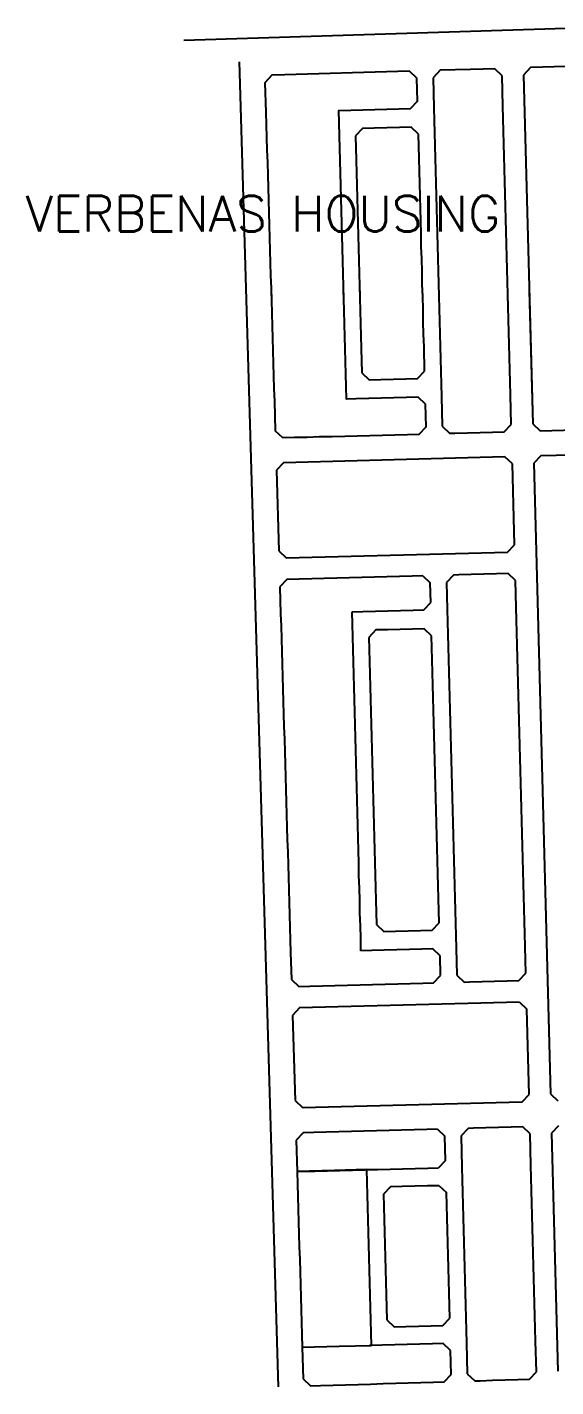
# Model space of a CAD drawing. Header units: millimetres. Extents: x 4374322 to 4409026, y 6503580 to 6534206.
# Drawn here: x 4379153 to 4379450, y 6516217 to 6516981 of the extents above; entities that cross this region are included whole.
import ezdxf

# ---------------------------------------------------------------- set-up
doc = ezdxf.new("R2010")
doc.units = ezdxf.units.MM
doc.layers.add('LINEA CALLE', color=252, linetype='Continuous')
doc.layers.add('NOMBRE BARRIO', color=8, linetype='Continuous')
doc.styles.add('ROMANS', font='romans')

msp = doc.modelspace()

# ---------------------------------------------------------------- linework, layer by layer
at = {"layer": 'LINEA CALLE', "transparency": 33554687}
for p, q in [((4379241.39, 6516973.75, -648.14), (4379471.35, 6516980.97, -648.14)), ((4379272.59, 6516961.45, -648.14), (4379294.55, 6516217.21, -648.14)), ((4379385.39, 6516956.74, -648.14), (4379381.47, 6516952.59, -648.14)), ((4379402.52, 6516957.25, -648.14), (4379385.39, 6516956.74, -648.14)), ((4379409.58, 6516957.46, -648.14), (4379402.52, 6516957.25, -648.14)), ((4379416.13, 6516957.65, -648.14), (4379409.58, 6516957.46, -648.14)), ((4379420.26, 6516953.74, -648.14), (4379416.13, 6516957.65, -648.14)), ((4379420.71, 6516936.69, -648.14), (4379420.26, 6516953.74, -648.14)), ((4379436.28, 6516958.25, -648.14), (4379432.35, 6516954.1, -648.14)), ((4379432.35, 6516954.1, -648.14), (4379437.54, 6516758.15, -648.14)), ((4379432.35, 6516954.1, -648.14), (4379437.54, 6516758.15, -648.14)), ((4379456.31, 6516958.84, -648.14), (4379436.28, 6516958.25, -648.14)), ((4379381.47, 6516952.59, -648.14), (4379381.92, 6516935.66, -648.14)), ((4379381.92, 6516935.66, -648.14), (4379382.11, 6516928.61, -648.14)), ((4379420.9, 6516929.64, -648.14), (4379420.71, 6516936.69, -648.14)), ((4379341.89, 6516924.02, -648.14), (4379337.97, 6516919.88, -648.14)), ((4379348.44, 6516924.19, -648.14), (4379341.89, 6516924.02, -648.14)), ((4379355.5, 6516924.38, -648.14), (4379348.44, 6516924.19, -648.14)), ((4379362.55, 6516924.56, -648.14), (4379355.5, 6516924.38, -648.14)), ((4379369.1, 6516924.74, -648.14), (4379362.55, 6516924.56, -648.14)), ((4379373.24, 6516920.81, -648.14), (4379369.1, 6516924.74, -648.14)), ((4379382.11, 6516928.61, -648.14), (4379382.29, 6516921.56, -648.14)), ((4379421.09, 6516922.58, -648.14), (4379420.9, 6516929.64, -648.14)), ((4379421.27, 6516915.53, -648.14), (4379421.09, 6516922.58, -648.14)), ((4379337.97, 6516919.88, -648.14), (4379338.33, 6516906.28, -648.14)), ((4379373.6, 6516907.21, -648.14), (4379373.24, 6516920.81, -648.14)), ((4379382.29, 6516921.56, -648.14), (4379382.48, 6516914.5, -648.14)), ((4379421.46, 6516908.47, -648.14), (4379421.27, 6516915.53, -648.14)), ((4379373.78, 6516900.15, -648.14), (4379373.6, 6516907.21, -648.14)), ((4379382.48, 6516914.5, -648.14), (4379382.67, 6516907.45, -648.14)), ((4379382.67, 6516907.45, -648.14), (4379382.85, 6516900.39, -648.14)), ((4379421.65, 6516901.42, -648.14), (4379421.46, 6516908.47, -648.14)), ((4379338.33, 6516906.28, -648.14), (4379338.52, 6516899.22, -648.14)), ((4379373.97, 6516893.1, -648.14), (4379373.78, 6516900.15, -648.14)), ((4379382.85, 6516900.39, -648.14), (4379383.04, 6516893.34, -648.14)), ((4379421.83, 6516894.37, -648.14), (4379421.65, 6516901.42, -648.14)), ((4379338.52, 6516899.22, -648.14), (4379338.7, 6516892.17, -648.14)), ((4379338.7, 6516892.17, -648.14), (4379338.89, 6516885.11, -648.14)), ((4379374.16, 6516886.05, -648.14), (4379373.97, 6516893.1, -648.14)), ((4379383.04, 6516893.34, -648.14), (4379383.23, 6516886.29, -648.14)), ((4379422.02, 6516887.31, -648.14), (4379421.83, 6516894.37, -648.14)), ((4379338.89, 6516885.11, -648.14), (4379339.08, 6516878.06, -648.14)), ((4379374.34, 6516878.99, -648.14), (4379374.16, 6516886.05, -648.14)), ((4379383.23, 6516886.29, -648.14), (4379383.41, 6516879.23, -648.14)), ((4379422.21, 6516880.26, -648.14), (4379422.02, 6516887.31, -648.14)), ((4379339.08, 6516878.06, -648.14), (4379339.26, 6516871.01, -648.14)), ((4379374.53, 6516871.94, -648.14), (4379374.34, 6516878.99, -648.14)), ((4379383.41, 6516879.23, -648.14), (4379383.6, 6516872.18, -648.14)), ((4379422.39, 6516873.21, -648.14), (4379422.21, 6516880.26, -648.14)), ((4379339.26, 6516871.01, -648.14), (4379339.45, 6516863.95, -648.14)), ((4379374.72, 6516864.89, -648.14), (4379374.53, 6516871.94, -648.14)), ((4379383.6, 6516872.18, -648.14), (4379383.79, 6516865.13, -648.14)), ((4379422.58, 6516866.15, -648.14), (4379422.39, 6516873.21, -648.14)), ((4379339.45, 6516863.95, -648.14), (4379339.64, 6516856.9, -648.14)), ((4379374.9, 6516857.83, -648.14), (4379374.72, 6516864.89, -648.14)), ((4379383.79, 6516865.13, -648.14), (4379383.97, 6516858.07, -648.14)), ((4379422.77, 6516859.1, -648.14), (4379422.58, 6516866.15, -648.14)), ((4379339.64, 6516856.9, -648.14), (4379339.82, 6516849.85, -648.14)), ((4379375.09, 6516850.78, -648.14), (4379374.9, 6516857.83, -648.14)), ((4379383.97, 6516858.07, -648.14), (4379384.16, 6516851.02, -648.14)), ((4379422.95, 6516852.05, -648.14), (4379422.77, 6516859.1, -648.14)), ((4379339.82, 6516849.85, -648.14), (4379340.01, 6516842.79, -648.14)), ((4379375.28, 6516843.73, -648.14), (4379375.09, 6516850.78, -648.14)), ((4379384.16, 6516851.02, -648.14), (4379384.34, 6516843.97, -648.14)), ((4379423.14, 6516844.99, -648.14), (4379422.95, 6516852.05, -648.14)), ((4379340.01, 6516842.79, -648.14), (4379340.2, 6516835.74, -648.14)), ((4379375.46, 6516836.67, -648.14), (4379375.28, 6516843.73, -648.14)), ((4379384.34, 6516843.97, -648.14), (4379384.53, 6516836.91, -648.14)), ((4379423.33, 6516837.94, -648.14), (4379423.14, 6516844.99, -648.14)), ((4379340.2, 6516835.74, -648.14), (4379340.38, 6516828.69, -648.14)), ((4379340.27, 6516832.78, -648.14), (4379340.38, 6516828.69, -648.14)), ((4379375.65, 6516829.62, -648.14), (4379375.46, 6516836.67, -648.14)), ((4379375.65, 6516829.62, -648.14), (4379375.57, 6516832.78, -648.14)), ((4379384.53, 6516836.91, -648.14), (4379384.72, 6516829.86, -648.14)), ((4379384.64, 6516832.78, -648.14), (4379384.72, 6516829.86, -648.14)), ((4379423.51, 6516830.89, -648.14), (4379423.33, 6516837.94, -648.14)), ((4379423.51, 6516830.89, -648.14), (4379423.46, 6516832.78, -648.14)), ((4379423.7, 6516823.83, -648.14), (4379423.51, 6516830.89, -648.14)), ((4379423.7, 6516823.83, -648.14), (4379423.51, 6516830.89, -648.14)), ((4379435.56, 6516832.78, -648.14), (4379437.54, 6516758.15, -648.14)), ((4379435.56, 6516832.78, -648.14), (4379437.54, 6516758.15, -648.14)), ((4379340.38, 6516828.69, -648.14), (4379340.57, 6516821.63, -648.14)), ((4379340.38, 6516828.69, -648.14), (4379340.57, 6516821.63, -648.14)), ((4379375.84, 6516822.57, -648.14), (4379375.65, 6516829.62, -648.14)), ((4379375.84, 6516822.57, -648.14), (4379375.65, 6516829.62, -648.14)), ((4379384.72, 6516829.86, -648.14), (4379384.9, 6516822.81, -648.14)), ((4379384.72, 6516829.86, -648.14), (4379384.9, 6516822.81, -648.14)), ((4379423.89, 6516816.78, -648.14), (4379423.7, 6516823.83, -648.14)), ((4379423.89, 6516816.78, -648.14), (4379423.7, 6516823.83, -648.14)), ((4379340.57, 6516821.63, -648.14), (4379340.75, 6516814.58, -648.14)), ((4379340.57, 6516821.63, -648.14), (4379340.75, 6516814.58, -648.14)), ((4379376.02, 6516815.51, -648.14), (4379375.84, 6516822.57, -648.14)), ((4379376.02, 6516815.51, -648.14), (4379375.84, 6516822.57, -648.14)), ((4379384.9, 6516822.81, -648.14), (4379385.09, 6516815.75, -648.14)), ((4379384.9, 6516822.81, -648.14), (4379385.09, 6516815.75, -648.14)), ((4379385.09, 6516815.75, -648.14), (4379385.28, 6516808.7, -648.14)), ((4379385.09, 6516815.75, -648.14), (4379385.28, 6516808.7, -648.14)), ((4379424.07, 6516809.73, -648.14), (4379423.89, 6516816.78, -648.14)), ((4379424.07, 6516809.73, -648.14), (4379423.89, 6516816.78, -648.14)), ((4379340.75, 6516814.58, -648.14), (4379340.94, 6516807.53, -648.14)), ((4379340.75, 6516814.58, -648.14), (4379340.94, 6516807.53, -648.14)), ((4379376.21, 6516808.46, -648.14), (4379376.02, 6516815.51, -648.14)), ((4379376.21, 6516808.46, -648.14), (4379376.02, 6516815.51, -648.14)), ((4379376.4, 6516801.41, -648.14), (4379376.21, 6516808.46, -648.14)), ((4379376.4, 6516801.41, -648.14), (4379376.21, 6516808.46, -648.14)), ((4379385.28, 6516808.7, -648.14), (4379385.46, 6516801.65, -648.14)), ((4379385.28, 6516808.7, -648.14), (4379385.46, 6516801.65, -648.14)), ((4379424.26, 6516802.67, -648.14), (4379424.07, 6516809.73, -648.14)), ((4379424.26, 6516802.67, -648.14), (4379424.07, 6516809.73, -648.14)), ((4379340.94, 6516807.53, -648.14), (4379341.13, 6516800.47, -648.14)), ((4379340.94, 6516807.53, -648.14), (4379341.13, 6516800.47, -648.14)), ((4379341.13, 6516800.47, -648.14), (4379341.49, 6516786.87, -648.14)), ((4379376.76, 6516787.8, -648.14), (4379376.4, 6516801.41, -648.14)), ((4379385.46, 6516801.65, -648.14), (4379385.65, 6516794.59, -648.14)), ((4379424.45, 6516795.62, -648.14), (4379424.26, 6516802.67, -648.14)), ((4379385.65, 6516794.59, -648.14), (4379385.84, 6516787.54, -648.14)), ((4379424.63, 6516788.56, -648.14), (4379424.45, 6516795.62, -648.14)), ((4379341.49, 6516786.87, -648.14), (4379345.63, 6516782.95, -648.14)), ((4379372.83, 6516783.66, -648.14), (4379376.76, 6516787.8, -648.14)), ((4379385.84, 6516787.54, -648.14), (4379386.02, 6516780.48, -648.14)), ((4379424.82, 6516781.51, -648.14), (4379424.63, 6516788.56, -648.14)), ((4379345.63, 6516782.95, -648.14), (4379352.17, 6516783.12, -648.14)), ((4379352.17, 6516783.12, -648.14), (4379359.23, 6516783.3, -648.14)), ((4379359.23, 6516783.3, -648.14), (4379366.28, 6516783.49, -648.14)), ((4379366.28, 6516783.49, -648.14), (4379372.83, 6516783.66, -648.14)), ((4379386.02, 6516780.48, -648.14), (4379386.21, 6516773.43, -648.14)), ((4379425.01, 6516774.46, -648.14), (4379424.82, 6516781.51, -648.14)), ((4379386.21, 6516773.43, -648.14), (4379386.65, 6516756.8, -648.14)), ((4379425.45, 6516757.83, -648.14), (4379425.01, 6516774.46, -648.14)), ((4379386.65, 6516756.8, -648.14), (4379390.79, 6516752.88, -648.14)), ((4379421.52, 6516753.69, -648.14), (4379425.45, 6516757.83, -648.14)), ((4379437.54, 6516758.15, -648.14), (4379441.67, 6516754.23, -648.14)), ((4379441.67, 6516754.23, -648.14), (4379494.07, 6516755.61, -648.14)), ((4379390.79, 6516752.88, -648.14), (4379393.81, 6516752.96, -648.14)), ((4379393.81, 6516752.96, -648.14), (4379400.86, 6516753.15, -648.14)), ((4379400.86, 6516753.15, -648.14), (4379407.92, 6516753.33, -648.14)), ((4379407.92, 6516753.33, -648.14), (4379414.97, 6516753.52, -648.14)), ((4379414.97, 6516753.52, -648.14), (4379421.52, 6516753.69, -648.14)), ((4379421.9, 6516739.59, -648.14), (4379297.39, 6516736.29, -648.14)), ((4379426.03, 6516735.66, -648.14), (4379421.9, 6516739.59, -648.14)), ((4379442.05, 6516740.12, -648.14), (4379438.12, 6516735.98, -648.14)), ((4379494.45, 6516741.51, -648.14), (4379442.05, 6516740.12, -648.14)), ((4379297.39, 6516736.29, -648.14), (4379293.48, 6516732.16, -648.14)), ((4379293.48, 6516732.16, -648.14), (4379294.82, 6516686.74, -648.14)), ((4379427.24, 6516690.24, -648.14), (4379426.03, 6516735.66, -648.14)), ((4379438.12, 6516735.98, -648.14), (4379442.8, 6516559.11, -648.14)), ((4379294.82, 6516686.74, -648.14), (4379298.97, 6516682.81, -648.14)), ((4379298.97, 6516682.81, -648.14), (4379423.31, 6516686.1, -648.14)), ((4379423.31, 6516686.1, -648.14), (4379427.24, 6516690.24, -648.14)), ((4379299.32, 6516670.72, -648.14), (4379295.41, 6516666.59, -648.14)), ((4379306.24, 6516670.91, -648.14), (4379299.32, 6516670.72, -648.14)), ((4379313.29, 6516671.09, -648.14), (4379306.24, 6516670.91, -648.14)), ((4379320.35, 6516671.28, -648.14), (4379313.29, 6516671.09, -648.14)), ((4379327.4, 6516671.47, -648.14), (4379320.35, 6516671.28, -648.14)), ((4379334.45, 6516671.65, -648.14), (4379327.4, 6516671.47, -648.14)), ((4379341.51, 6516671.84, -648.14), (4379334.45, 6516671.65, -648.14)), ((4379348.56, 6516672.02, -648.14), (4379341.51, 6516671.84, -648.14)), ((4379355.61, 6516672.21, -648.14), (4379348.56, 6516672.02, -648.14)), ((4379362.67, 6516672.4, -648.14), (4379355.61, 6516672.21, -648.14)), ((4379369.72, 6516672.58, -648.14), (4379362.67, 6516672.4, -648.14)), ((4379375.77, 6516672.74, -648.14), (4379369.72, 6516672.58, -648.14)), ((4379375.77, 6516672.74, -648.14), (4379379.9, 6516668.82, -648.14)), ((4379392.9, 6516673.2, -648.14), (4379388.97, 6516669.06, -648.14)), ((4379395.92, 6516673.28, -648.14), (4379392.9, 6516673.2, -648.14)), ((4379402.97, 6516673.46, -648.14), (4379395.92, 6516673.28, -648.14)), ((4379410.03, 6516673.65, -648.14), (4379402.97, 6516673.46, -648.14)), ((4379417.08, 6516673.84, -648.14), (4379410.03, 6516673.65, -648.14)), ((4379423.63, 6516674.01, -648.14), (4379417.08, 6516673.84, -648.14)), ((4379427.77, 6516670.09, -648.14), (4379423.63, 6516674.01, -648.14)), ((4379295.41, 6516666.59, -648.14), (4379295.86, 6516651.52, -648.14)), ((4379380.2, 6516657.79, -648.14), (4379379.9, 6516668.82, -648.14)), ((4379388.97, 6516669.06, -648.14), (4379389.37, 6516654, -648.14)), ((4379428.17, 6516655.02, -648.14), (4379427.77, 6516670.09, -648.14)), ((4379376.27, 6516653.65, -648.14), (4379380.2, 6516657.79, -648.14)), ((4379295.86, 6516651.52, -648.14), (4379296.06, 6516644.47, -648.14)), ((4379335.97, 6516652.58, -648.14), (4379342.01, 6516652.74, -648.14)), ((4379336.15, 6516645.53, -648.14), (4379335.97, 6516652.58, -648.14)), ((4379335.97, 6516652.58, -648.14), (4379335.97, 6516652.58, -648.14)), ((4379342.01, 6516652.74, -648.14), (4379349.06, 6516652.93, -648.14)), ((4379349.06, 6516652.93, -648.14), (4379356.12, 6516653.12, -648.14)), ((4379356.12, 6516653.12, -648.14), (4379363.17, 6516653.3, -648.14)), ((4379363.17, 6516653.3, -648.14), (4379370.23, 6516653.49, -648.14)), ((4379370.23, 6516653.49, -648.14), (4379376.27, 6516653.65, -648.14)), ((4379389.37, 6516654, -648.14), (4379389.56, 6516646.94, -648.14)), ((4379428.35, 6516647.97, -648.14), (4379428.17, 6516655.02, -648.14)), ((4379428.54, 6516640.92, -648.14), (4379428.35, 6516647.97, -648.14)), ((4379296.06, 6516644.47, -648.14), (4379296.27, 6516637.42, -648.14)), ((4379336.34, 6516638.48, -648.14), (4379336.15, 6516645.53, -648.14)), ((4379349.34, 6516642.35, -648.14), (4379345.42, 6516638.21, -648.14)), ((4379355.89, 6516642.52, -648.14), (4379349.34, 6516642.35, -648.14)), ((4379362.95, 6516642.71, -648.14), (4379355.89, 6516642.52, -648.14)), ((4379370, 6516642.9, -648.14), (4379362.95, 6516642.71, -648.14)), ((4379376.55, 6516643.07, -648.14), (4379370, 6516642.9, -648.14)), ((4379380.69, 6516639.15, -648.14), (4379376.55, 6516643.07, -648.14)), ((4379389.56, 6516646.94, -648.14), (4379389.74, 6516639.89, -648.14)), ((4379389.74, 6516639.89, -648.14), (4379389.93, 6516632.84, -648.14)), ((4379428.72, 6516633.86, -648.14), (4379428.54, 6516640.92, -648.14)), ((4379296.27, 6516637.42, -648.14), (4379296.48, 6516630.36, -648.14)), ((4379336.53, 6516631.42, -648.14), (4379336.34, 6516638.48, -648.14)), ((4379345.42, 6516638.21, -648.14), (4379345.78, 6516624.61, -648.14)), ((4379381.05, 6516625.54, -648.14), (4379380.69, 6516639.15, -648.14)), ((4379389.93, 6516632.84, -648.14), (4379390.12, 6516625.78, -648.14)), ((4379428.91, 6516626.81, -648.14), (4379428.72, 6516633.86, -648.14)), ((4379296.48, 6516630.36, -648.14), (4379296.69, 6516623.31, -648.14)), ((4379336.71, 6516624.37, -648.14), (4379336.53, 6516631.42, -648.14)), ((4379345.78, 6516624.61, -648.14), (4379345.97, 6516617.56, -648.14)), ((4379381.23, 6516618.49, -648.14), (4379381.05, 6516625.54, -648.14)), ((4379390.12, 6516625.78, -648.14), (4379390.3, 6516618.73, -648.14)), ((4379429.1, 6516619.75, -648.14), (4379428.91, 6516626.81, -648.14)), ((4379296.69, 6516623.31, -648.14), (4379296.9, 6516616.26, -648.14)), ((4379336.9, 6516617.32, -648.14), (4379336.71, 6516624.37, -648.14)), ((4379337.08, 6516610.26, -648.14), (4379336.9, 6516617.32, -648.14)), ((4379345.97, 6516617.56, -648.14), (4379346.15, 6516610.5, -648.14)), ((4379381.42, 6516611.44, -648.14), (4379381.23, 6516618.49, -648.14)), ((4379390.3, 6516618.73, -648.14), (4379390.49, 6516611.68, -648.14)), ((4379429.28, 6516612.7, -648.14), (4379429.1, 6516619.75, -648.14)), ((4379296.9, 6516616.26, -648.14), (4379297.32, 6516602.15, -648.14)), ((4379337.27, 6516603.21, -648.14), (4379337.08, 6516610.26, -648.14)), ((4379346.15, 6516610.5, -648.14), (4379346.34, 6516603.45, -648.14)), ((4379381.61, 6516604.38, -648.14), (4379381.42, 6516611.44, -648.14)), ((4379390.49, 6516611.68, -648.14), (4379390.68, 6516604.62, -648.14)), ((4379429.47, 6516605.65, -648.14), (4379429.28, 6516612.7, -648.14)), ((4379297.32, 6516602.15, -648.14), (4379297.53, 6516595.1, -648.14)), ((4379337.46, 6516596.16, -648.14), (4379337.27, 6516603.21, -648.14)), ((4379346.34, 6516603.45, -648.14), (4379346.53, 6516596.4, -648.14)), ((4379381.79, 6516597.33, -648.14), (4379381.61, 6516604.38, -648.14)), ((4379390.68, 6516604.62, -648.14), (4379390.86, 6516597.57, -648.14)), ((4379429.66, 6516598.59, -648.14), (4379429.47, 6516605.65, -648.14)), ((4379297.53, 6516595.1, -648.14), (4379297.74, 6516588.05, -648.14)), ((4379337.64, 6516589.1, -648.14), (4379337.46, 6516596.16, -648.14)), ((4379346.53, 6516596.4, -648.14), (4379346.71, 6516589.34, -648.14)), ((4379381.98, 6516590.27, -648.14), (4379381.79, 6516597.33, -648.14)), ((4379390.86, 6516597.57, -648.14), (4379391.05, 6516590.51, -648.14)), ((4379429.84, 6516591.54, -648.14), (4379429.66, 6516598.59, -648.14)), ((4379297.74, 6516588.05, -648.14), (4379297.94, 6516580.99, -648.14)), ((4379337.83, 6516582.05, -648.14), (4379337.64, 6516589.1, -648.14)), ((4379346.71, 6516589.34, -648.14), (4379346.9, 6516582.29, -648.14)), ((4379382.17, 6516583.22, -648.14), (4379381.98, 6516590.27, -648.14)), ((4379391.05, 6516590.51, -648.14), (4379391.24, 6516583.46, -648.14)), ((4379430.03, 6516584.49, -648.14), (4379429.84, 6516591.54, -648.14)), ((4379297.94, 6516580.99, -648.14), (4379298.15, 6516573.94, -648.14)), ((4379338.02, 6516574.99, -648.14), (4379337.83, 6516582.05, -648.14)), ((4379346.9, 6516582.29, -648.14), (4379347.09, 6516575.23, -648.14)), ((4379382.35, 6516576.17, -648.14), (4379382.17, 6516583.22, -648.14)), ((4379391.24, 6516583.46, -648.14), (4379391.42, 6516576.41, -648.14)), ((4379430.22, 6516577.43, -648.14), (4379430.03, 6516584.49, -648.14)), ((4379298.15, 6516573.94, -648.14), (4379298.36, 6516566.89, -648.14)), ((4379338.2, 6516567.94, -648.14), (4379338.02, 6516574.99, -648.14)), ((4379347.09, 6516575.23, -648.14), (4379347.27, 6516568.18, -648.14)), ((4379382.54, 6516569.11, -648.14), (4379382.35, 6516576.17, -648.14)), ((4379391.42, 6516576.41, -648.14), (4379391.61, 6516569.35, -648.14)), ((4379430.4, 6516570.38, -648.14), (4379430.22, 6516577.43, -648.14)), ((4379298.36, 6516566.89, -648.14), (4379298.57, 6516559.83, -648.14)), ((4379338.39, 6516560.89, -648.14), (4379338.2, 6516567.94, -648.14)), ((4379347.27, 6516568.18, -648.14), (4379347.46, 6516561.13, -648.14)), ((4379382.73, 6516562.06, -648.14), (4379382.54, 6516569.11, -648.14)), ((4379391.61, 6516569.35, -648.14), (4379391.8, 6516562.3, -648.14)), ((4379430.59, 6516563.33, -648.14), (4379430.4, 6516570.38, -648.14)), ((4379298.57, 6516559.83, -648.14), (4379298.78, 6516552.78, -648.14)), ((4379338.58, 6516553.83, -648.14), (4379338.39, 6516560.89, -648.14)), ((4379347.46, 6516561.13, -648.14), (4379347.65, 6516554.07, -648.14)), ((4379382.91, 6516555.01, -648.14), (4379382.73, 6516562.06, -648.14)), ((4379391.8, 6516562.3, -648.14), (4379391.98, 6516555.25, -648.14)), ((4379430.78, 6516556.27, -648.14), (4379430.59, 6516563.33, -648.14)), ((4379430.96, 6516549.22, -648.14), (4379430.78, 6516556.27, -648.14)), ((4379442.8, 6516559.11, -648.14), (4379447.49, 6516381.77, -648.14)), ((4379298.78, 6516552.78, -648.14), (4379298.98, 6516545.73, -648.14)), ((4379338.76, 6516546.78, -648.14), (4379338.58, 6516553.83, -648.14)), ((4379347.65, 6516554.07, -648.14), (4379347.83, 6516547.02, -648.14)), ((4379383.1, 6516547.95, -648.14), (4379382.91, 6516555.01, -648.14)), ((4379391.98, 6516555.25, -648.14), (4379392.17, 6516548.19, -648.14)), ((4379431.15, 6516542.17, -648.14), (4379430.96, 6516549.22, -648.14)), ((4379298.98, 6516545.73, -648.14), (4379299.19, 6516538.68, -648.14)), ((4379338.95, 6516539.73, -648.14), (4379338.76, 6516546.78, -648.14)), ((4379347.83, 6516547.02, -648.14), (4379348.02, 6516539.97, -648.14)), ((4379383.29, 6516540.9, -648.14), (4379383.1, 6516547.95, -648.14)), ((4379383.47, 6516533.85, -648.14), (4379383.29, 6516540.9, -648.14)), ((4379392.17, 6516548.19, -648.14), (4379392.36, 6516541.14, -648.14)), ((4379392.36, 6516541.14, -648.14), (4379392.54, 6516534.09, -648.14)), ((4379431.34, 6516535.11, -648.14), (4379431.15, 6516542.17, -648.14)), ((4379299.19, 6516538.68, -648.14), (4379299.4, 6516531.62, -648.14)), ((4379339.14, 6516532.67, -648.14), (4379338.95, 6516539.73, -648.14)), ((4379348.02, 6516539.97, -648.14), (4379348.21, 6516532.91, -648.14)), ((4379383.66, 6516526.79, -648.14), (4379383.47, 6516533.85, -648.14)), ((4379392.54, 6516534.09, -648.14), (4379392.73, 6516527.03, -648.14)), ((4379431.52, 6516528.06, -648.14), (4379431.34, 6516535.11, -648.14)), ((4379299.4, 6516531.62, -648.14), (4379299.61, 6516524.57, -648.14)), ((4379339.32, 6516525.62, -648.14), (4379339.14, 6516532.67, -648.14)), ((4379339.51, 6516518.57, -648.14), (4379339.32, 6516525.62, -648.14)), ((4379348.21, 6516532.91, -648.14), (4379348.39, 6516525.86, -648.14)), ((4379348.39, 6516525.86, -648.14), (4379348.58, 6516518.81, -648.14)), ((4379383.85, 6516519.74, -648.14), (4379383.66, 6516526.79, -648.14)), ((4379392.73, 6516527.03, -648.14), (4379392.92, 6516519.98, -648.14)), ((4379431.71, 6516521.01, -648.14), (4379431.52, 6516528.06, -648.14)), ((4379299.61, 6516524.57, -648.14), (4379299.82, 6516517.52, -648.14)), ((4379339.7, 6516511.51, -648.14), (4379339.51, 6516518.57, -648.14)), ((4379348.58, 6516518.81, -648.14), (4379348.77, 6516511.75, -648.14)), ((4379384.03, 6516512.69, -648.14), (4379383.85, 6516519.74, -648.14)), ((4379392.92, 6516519.98, -648.14), (4379393.1, 6516512.93, -648.14)), ((4379431.9, 6516513.95, -648.14), (4379431.71, 6516521.01, -648.14)), ((4379299.82, 6516517.52, -648.14), (4379300.03, 6516510.46, -648.14)), ((4379300.03, 6516510.46, -648.14), (4379300.23, 6516503.41, -648.14)), ((4379339.88, 6516504.46, -648.14), (4379339.7, 6516511.51, -648.14)), ((4379348.77, 6516511.75, -648.14), (4379348.95, 6516504.7, -648.14)), ((4379384.22, 6516505.63, -648.14), (4379384.03, 6516512.69, -648.14)), ((4379393.1, 6516512.93, -648.14), (4379393.29, 6516505.87, -648.14)), ((4379432.08, 6516506.9, -648.14), (4379431.9, 6516513.95, -648.14)), ((4379300.23, 6516503.41, -648.14), (4379300.44, 6516496.36, -648.14)), ((4379340.07, 6516497.41, -648.14), (4379339.88, 6516504.46, -648.14)), ((4379348.95, 6516504.7, -648.14), (4379349.14, 6516497.65, -648.14)), ((4379384.41, 6516498.58, -648.14), (4379384.22, 6516505.63, -648.14)), ((4379393.29, 6516505.87, -648.14), (4379393.48, 6516498.82, -648.14)), ((4379432.27, 6516499.84, -648.14), (4379432.08, 6516506.9, -648.14)), ((4379300.44, 6516496.36, -648.14), (4379300.65, 6516489.3, -648.14)), ((4379340.26, 6516490.35, -648.14), (4379340.07, 6516497.41, -648.14)), ((4379349.14, 6516497.65, -648.14), (4379349.33, 6516490.59, -648.14)), ((4379384.59, 6516491.53, -648.14), (4379384.41, 6516498.58, -648.14)), ((4379393.48, 6516498.82, -648.14), (4379393.66, 6516491.77, -648.14)), ((4379432.46, 6516492.79, -648.14), (4379432.27, 6516499.84, -648.14)), ((4379300.65, 6516489.3, -648.14), (4379300.86, 6516482.25, -648.14)), ((4379340.44, 6516483.3, -648.14), (4379340.26, 6516490.35, -648.14)), ((4379349.33, 6516490.59, -648.14), (4379349.69, 6516476.99, -648.14)), ((4379384.95, 6516477.92, -648.14), (4379384.59, 6516491.53, -648.14)), ((4379393.66, 6516491.77, -648.14), (4379393.85, 6516484.71, -648.14)), ((4379432.64, 6516485.74, -648.14), (4379432.46, 6516492.79, -648.14)), ((4379300.86, 6516482.25, -648.14), (4379301.07, 6516475.2, -648.14)), ((4379340.63, 6516476.25, -648.14), (4379340.44, 6516483.3, -648.14)), ((4379393.85, 6516484.71, -648.14), (4379394.04, 6516477.66, -648.14)), ((4379432.83, 6516478.68, -648.14), (4379432.64, 6516485.74, -648.14)), ((4379301.07, 6516475.2, -648.14), (4379301.27, 6516468.15, -648.14)), ((4379340.82, 6516469.19, -648.14), (4379340.63, 6516476.25, -648.14)), ((4379349.69, 6516476.99, -648.14), (4379353.82, 6516473.06, -648.14)), ((4379353.82, 6516473.06, -648.14), (4379360.37, 6516473.24, -648.14)), ((4379360.37, 6516473.24, -648.14), (4379367.43, 6516473.42, -648.14)), ((4379367.43, 6516473.42, -648.14), (4379374.48, 6516473.61, -648.14)), ((4379374.48, 6516473.61, -648.14), (4379381.03, 6516473.78, -648.14)), ((4379381.03, 6516473.78, -648.14), (4379384.95, 6516477.92, -648.14)), ((4379394.04, 6516477.66, -648.14), (4379394.22, 6516470.6, -648.14)), ((4379433.02, 6516471.63, -648.14), (4379432.83, 6516478.68, -648.14)), ((4379301.27, 6516468.15, -648.14), (4379301.48, 6516461.09, -648.14)), ((4379341, 6516462.14, -648.14), (4379340.82, 6516469.19, -648.14)), ((4379394.22, 6516470.6, -648.14), (4379394.41, 6516463.55, -648.14)), ((4379433.2, 6516464.58, -648.14), (4379433.02, 6516471.63, -648.14)), ((4379433.6, 6516449.51, -648.14), (4379433.2, 6516464.58, -648.14)), ((4379301.48, 6516461.09, -648.14), (4379301.93, 6516446.03, -648.14)), ((4379347.05, 6516462.3, -648.14), (4379341, 6516462.14, -648.14)), ((4379354.1, 6516462.48, -648.14), (4379347.05, 6516462.3, -648.14)), ((4379361.16, 6516462.67, -648.14), (4379354.1, 6516462.48, -648.14)), ((4379368.21, 6516462.86, -648.14), (4379361.16, 6516462.67, -648.14)), ((4379375.26, 6516463.04, -648.14), (4379368.21, 6516462.86, -648.14)), ((4379381.31, 6516463.2, -648.14), (4379375.26, 6516463.04, -648.14)), ((4379385.45, 6516459.28, -648.14), (4379381.31, 6516463.2, -648.14)), ((4379385.74, 6516448.25, -648.14), (4379385.45, 6516459.28, -648.14)), ((4379394.41, 6516463.55, -648.14), (4379394.81, 6516448.49, -648.14)), ((4379429.68, 6516445.38, -648.14), (4379433.6, 6516449.51, -648.14)), ((4379301.93, 6516446.03, -648.14), (4379306.08, 6516442.11, -648.14)), ((4379306.08, 6516442.11, -648.14), (4379312.29, 6516442.27, -648.14)), ((4379312.29, 6516442.27, -648.14), (4379319.34, 6516442.46, -648.14)), ((4379319.34, 6516442.46, -648.14), (4379326.39, 6516442.64, -648.14)), ((4379326.39, 6516442.64, -648.14), (4379333.45, 6516442.83, -648.14)), ((4379333.45, 6516442.83, -648.14), (4379340.5, 6516443.02, -648.14)), ((4379340.5, 6516443.02, -648.14), (4379347.55, 6516443.2, -648.14)), ((4379347.55, 6516443.2, -648.14), (4379354.61, 6516443.39, -648.14)), ((4379354.61, 6516443.39, -648.14), (4379361.66, 6516443.58, -648.14)), ((4379361.66, 6516443.58, -648.14), (4379368.72, 6516443.76, -648.14)), ((4379368.72, 6516443.76, -648.14), (4379375.77, 6516443.95, -648.14)), ((4379375.77, 6516443.95, -648.14), (4379381.81, 6516444.11, -648.14)), ((4379381.81, 6516444.11, -648.14), (4379385.74, 6516448.25, -648.14)), ((4379394.81, 6516448.49, -648.14), (4379398.94, 6516444.56, -648.14)), ((4379398.94, 6516444.56, -648.14), (4379401.97, 6516444.64, -648.14)), ((4379401.97, 6516444.64, -648.14), (4379409.02, 6516444.83, -648.14)), ((4379409.02, 6516444.83, -648.14), (4379416.07, 6516445.02, -648.14)), ((4379416.07, 6516445.02, -648.14), (4379423.13, 6516445.2, -648.14)), ((4379423.13, 6516445.2, -648.14), (4379429.68, 6516445.38, -648.14)), ((4379306.44, 6516430.02, -648.14), (4379302.53, 6516425.88, -648.14)), ((4379430.01, 6516433.28, -648.14), (4379306.44, 6516430.02, -648.14)), ((4379430.01, 6516433.28, -648.14), (4379434.15, 6516429.36, -648.14)), ((4379435.4, 6516381.45, -648.14), (4379434.15, 6516429.36, -648.14)), ((4379302.53, 6516425.88, -648.14), (4379303.93, 6516377.97, -648.14)), ((4379431.48, 6516377.31, -648.14), (4379435.4, 6516381.45, -648.14)), ((4379447.49, 6516381.77, -648.14), (4379451.63, 6516377.84, -648.14)), ((4379303.93, 6516377.97, -648.14), (4379308.08, 6516374.04, -648.14)), ((4379308.08, 6516374.04, -648.14), (4379431.48, 6516377.31, -648.14)), ((4379308.49, 6516359.94, -648.14), (4379304.58, 6516355.8, -648.14)), ((4379314.46, 6516360.1, -648.14), (4379308.49, 6516359.94, -648.14)), ((4379321.51, 6516360.28, -648.14), (4379314.46, 6516360.1, -648.14)), ((4379328.57, 6516360.47, -648.14), (4379321.51, 6516360.28, -648.14)), ((4379335.62, 6516360.66, -648.14), (4379328.57, 6516360.47, -648.14)), ((4379342.68, 6516360.84, -648.14), (4379335.62, 6516360.66, -648.14)), ((4379349.73, 6516361.03, -648.14), (4379342.68, 6516360.84, -648.14)), ((4379356.78, 6516361.22, -648.14), (4379349.73, 6516361.03, -648.14)), ((4379363.84, 6516361.4, -648.14), (4379356.78, 6516361.22, -648.14)), ((4379370.89, 6516361.59, -648.14), (4379363.84, 6516361.4, -648.14)), ((4379377.94, 6516361.78, -648.14), (4379370.89, 6516361.59, -648.14)), ((4379383.99, 6516361.94, -648.14), (4379377.94, 6516361.78, -648.14)), ((4379383.99, 6516361.94, -648.14), (4379388.13, 6516358.01, -648.14)), ((4379388.49, 6516344.41, -648.14), (4379388.13, 6516358.01, -648.14)), ((4379401.12, 6516362.39, -648.14), (4379397.19, 6516358.25, -648.14)), ((4379397.19, 6516358.25, -648.14), (4379397.66, 6516340.62, -648.14)), ((4379404.14, 6516362.47, -648.14), (4379401.12, 6516362.39, -648.14)), ((4379411.2, 6516362.66, -648.14), (4379404.14, 6516362.47, -648.14)), ((4379418.25, 6516362.84, -648.14), (4379411.2, 6516362.66, -648.14)), ((4379425.3, 6516363.03, -648.14), (4379418.25, 6516362.84, -648.14)), ((4379431.85, 6516363.2, -648.14), (4379425.3, 6516363.03, -648.14)), ((4379435.99, 6516359.28, -648.14), (4379431.85, 6516363.2, -648.14)), ((4379436.46, 6516341.64, -648.14), (4379435.99, 6516359.28, -648.14)), ((4379452, 6516363.74, -648.14), (4379448.08, 6516359.6, -648.14)), ((4379448.08, 6516359.6, -648.14), (4379451.62, 6516225.99, -648.14)), ((4379304.58, 6516355.8, -648.14), (4379305.1, 6516338.17, -648.14)), ((4379388.49, 6516344.41, -648.14), (4379384.56, 6516340.27, -648.14)), ((4379326.12, 6516338.73, -648.14), (4379305.1, 6516338.17, -648.14)), ((4379305.1, 6516338.17, -648.14), (4379315.03, 6516338.43, -648.14)), ((4379305.1, 6516338.17, -648.14), (4379305.31, 6516331.12, -648.14)), ((4379315.03, 6516338.43, -648.14), (4379322.09, 6516338.62, -648.14)), ((4379322.09, 6516338.62, -648.14), (4379329.14, 6516338.81, -648.14)), ((4379344.26, 6516339.21, -648.14), (4379326.12, 6516338.73, -648.14)), ((4379329.14, 6516338.81, -648.14), (4379336.19, 6516338.99, -648.14)), ((4379336.19, 6516338.99, -648.14), (4379343.25, 6516339.18, -648.14)), ((4379343.25, 6516339.18, -648.14), (4379344.26, 6516339.21, -648.14)), ((4379344.26, 6516339.21, -648.14), (4379350.3, 6516339.37, -648.14)), ((4379344.44, 6516332.15, -648.14), (4379344.26, 6516339.21, -648.14)), ((4379350.3, 6516339.37, -648.14), (4379357.36, 6516339.55, -648.14)), ((4379357.36, 6516339.55, -648.14), (4379364.41, 6516339.74, -648.14)), ((4379364.41, 6516339.74, -648.14), (4379371.46, 6516339.92, -648.14)), ((4379371.46, 6516339.92, -648.14), (4379378.52, 6516340.11, -648.14)), ((4379378.52, 6516340.11, -648.14), (4379384.56, 6516340.27, -648.14)), ((4379397.66, 6516340.62, -648.14), (4379397.85, 6516333.56, -648.14)), ((4379436.64, 6516334.59, -648.14), (4379436.46, 6516341.64, -648.14)), ((4379436.64, 6516334.59, -648.14), (4379436.46, 6516341.64, -648.14)), ((4379436.83, 6516327.54, -648.14), (4379436.64, 6516334.59, -648.14)), ((4379305.31, 6516331.12, -648.14), (4379305.52, 6516324.06, -648.14)), ((4379344.63, 6516325.1, -648.14), (4379344.44, 6516332.15, -648.14)), ((4379357.62, 6516329.48, -648.14), (4379353.7, 6516325.34, -648.14)), ((4379364.17, 6516329.65, -648.14), (4379357.62, 6516329.48, -648.14)), ((4379371.23, 6516329.84, -648.14), (4379364.17, 6516329.65, -648.14)), ((4379378.28, 6516330.02, -648.14), (4379371.23, 6516329.84, -648.14)), ((4379384.83, 6516330.19, -648.14), (4379378.28, 6516330.02, -648.14)), ((4379383.97, 6516330.17, -648.14), (4379383.97, 6516330.17, -648.14)), ((4379384.83, 6516330.19, -648.14), (4379388.97, 6516326.27, -648.14)), ((4379397.85, 6516333.56, -648.14), (4379398.03, 6516326.51, -648.14)), ((4379437.02, 6516320.48, -648.14), (4379436.83, 6516327.54, -648.14)), ((4379437.02, 6516320.48, -648.14), (4379436.83, 6516327.54, -648.14)), ((4379305.52, 6516324.06, -648.14), (4379305.73, 6516317.01, -648.14)), ((4379344.82, 6516318.04, -648.14), (4379344.63, 6516325.1, -648.14)), ((4379353.7, 6516325.34, -648.14), (4379354.07, 6516311.23, -648.14)), ((4379389.34, 6516312.16, -648.14), (4379388.97, 6516326.27, -648.14)), ((4379398.03, 6516326.51, -648.14), (4379398.22, 6516319.46, -648.14)), ((4379398.22, 6516319.46, -648.14), (4379398.41, 6516312.4, -648.14)), ((4379437.2, 6516313.43, -648.14), (4379437.02, 6516320.48, -648.14)), ((4379437.2, 6516313.43, -648.14), (4379437.02, 6516320.48, -648.14)), ((4379305.73, 6516317.01, -648.14), (4379305.94, 6516309.96, -648.14)), ((4379345, 6516310.99, -648.14), (4379344.82, 6516318.04, -648.14)), ((4379389.53, 6516305.11, -648.14), (4379389.34, 6516312.16, -648.14)), ((4379398.41, 6516312.4, -648.14), (4379398.59, 6516305.35, -648.14)), ((4379437.39, 6516306.38, -648.14), (4379437.2, 6516313.43, -648.14)), ((4379437.39, 6516306.38, -648.14), (4379437.2, 6516313.43, -648.14)), ((4379305.94, 6516309.96, -648.14), (4379306.14, 6516302.9, -648.14)), ((4379345.19, 6516303.94, -648.14), (4379345, 6516310.99, -648.14)), ((4379345.38, 6516296.88, -648.14), (4379345.19, 6516303.94, -648.14)), ((4379354.07, 6516311.23, -648.14), (4379354.26, 6516304.18, -648.14)), ((4379354.26, 6516304.18, -648.14), (4379354.44, 6516297.12, -648.14)), ((4379389.71, 6516298.06, -648.14), (4379389.53, 6516305.11, -648.14)), ((4379398.59, 6516305.35, -648.14), (4379398.78, 6516298.3, -648.14)), ((4379437.58, 6516299.32, -648.14), (4379437.39, 6516306.38, -648.14)), ((4379437.58, 6516299.32, -648.14), (4379437.39, 6516306.38, -648.14)), ((4379306.14, 6516302.9, -648.14), (4379306.35, 6516295.85, -648.14)), ((4379345.56, 6516289.83, -648.14), (4379345.38, 6516296.88, -648.14)), ((4379354.44, 6516297.12, -648.14), (4379354.63, 6516290.07, -648.14)), ((4379389.9, 6516291, -648.14), (4379389.71, 6516298.06, -648.14)), ((4379398.78, 6516298.3, -648.14), (4379398.97, 6516291.24, -648.14)), ((4379437.76, 6516292.27, -648.14), (4379437.58, 6516299.32, -648.14)), ((4379437.76, 6516292.27, -648.14), (4379437.58, 6516299.32, -648.14)), ((4379306.35, 6516295.85, -648.14), (4379306.56, 6516288.8, -648.14)), ((4379306.56, 6516288.8, -648.14), (4379306.77, 6516281.75, -648.14)), ((4379345.75, 6516282.78, -648.14), (4379345.56, 6516289.83, -648.14)), ((4379354.63, 6516290.07, -648.14), (4379354.82, 6516283.02, -648.14)), ((4379390.09, 6516283.95, -648.14), (4379389.9, 6516291, -648.14)), ((4379398.97, 6516291.24, -648.14), (4379399.15, 6516284.19, -648.14)), ((4379437.95, 6516285.22, -648.14), (4379437.76, 6516292.27, -648.14)), ((4379437.95, 6516285.22, -648.14), (4379437.76, 6516292.27, -648.14)), ((4379306.77, 6516281.75, -648.14), (4379306.98, 6516274.69, -648.14)), ((4379345.94, 6516275.72, -648.14), (4379345.75, 6516282.78, -648.14)), ((4379354.82, 6516283.02, -648.14), (4379355, 6516275.96, -648.14)), ((4379390.27, 6516276.9, -648.14), (4379390.09, 6516283.95, -648.14)), ((4379399.15, 6516284.19, -648.14), (4379399.34, 6516277.14, -648.14)), ((4379438.14, 6516278.16, -648.14), (4379437.95, 6516285.22, -648.14)), ((4379438.14, 6516278.16, -648.14), (4379437.95, 6516285.22, -648.14)), ((4379306.98, 6516274.69, -648.14), (4379307.18, 6516267.64, -648.14)), ((4379346.12, 6516268.67, -648.14), (4379345.94, 6516275.72, -648.14)), ((4379355, 6516275.96, -648.14), (4379355.19, 6516268.91, -648.14)), ((4379390.46, 6516269.84, -648.14), (4379390.27, 6516276.9, -648.14)), ((4379399.34, 6516277.14, -648.14), (4379399.53, 6516270.08, -648.14)), ((4379438.32, 6516271.11, -648.14), (4379438.14, 6516278.16, -648.14)), ((4379438.32, 6516271.11, -648.14), (4379438.14, 6516278.16, -648.14)), ((4379307.18, 6516267.64, -648.14), (4379307.39, 6516260.59, -648.14)), ((4379346.31, 6516261.62, -648.14), (4379346.12, 6516268.67, -648.14)), ((4379355.19, 6516268.91, -648.14), (4379355.56, 6516254.8, -648.14)), ((4379390.83, 6516255.74, -648.14), (4379390.46, 6516269.84, -648.14)), ((4379399.53, 6516270.08, -648.14), (4379399.71, 6516263.03, -648.14)), ((4379438.51, 6516264.06, -648.14), (4379438.32, 6516271.11, -648.14)), ((4379438.51, 6516264.06, -648.14), (4379438.32, 6516271.11, -648.14)), ((4379307.39, 6516260.59, -648.14), (4379307.6, 6516253.53, -648.14)), ((4379346.5, 6516254.56, -648.14), (4379346.31, 6516261.62, -648.14)), ((4379399.71, 6516263.03, -648.14), (4379399.9, 6516255.98, -648.14)), ((4379438.69, 6516257, -648.14), (4379438.51, 6516264.06, -648.14)), ((4379438.69, 6516257, -648.14), (4379438.51, 6516264.06, -648.14)), ((4379307.6, 6516253.53, -648.14), (4379307.81, 6516246.48, -648.14)), ((4379346.68, 6516247.51, -648.14), (4379346.5, 6516254.56, -648.14)), ((4379355.56, 6516254.8, -648.14), (4379359.7, 6516250.88, -648.14)), ((4379359.7, 6516250.88, -648.14), (4379366.25, 6516251.05, -648.14)), ((4379366.25, 6516251.05, -648.14), (4379373.3, 6516251.24, -648.14)), ((4379373.3, 6516251.24, -648.14), (4379380.36, 6516251.43, -648.14)), ((4379380.36, 6516251.43, -648.14), (4379386.91, 6516251.6, -648.14)), ((4379386.91, 6516251.6, -648.14), (4379390.83, 6516255.74, -648.14)), ((4379399.9, 6516255.98, -648.14), (4379400.09, 6516248.92, -648.14)), ((4379438.88, 6516249.95, -648.14), (4379438.69, 6516257, -648.14)), ((4379438.88, 6516249.95, -648.14), (4379438.69, 6516257, -648.14)), ((4379307.81, 6516246.48, -648.14), (4379308.02, 6516239.43, -648.14)), ((4379346.87, 6516240.46, -648.14), (4379346.68, 6516247.51, -648.14)), ((4379400.09, 6516248.92, -648.14), (4379400.27, 6516241.87, -648.14)), ((4379439.07, 6516242.89, -648.14), (4379438.88, 6516249.95, -648.14)), ((4379439.07, 6516242.89, -648.14), (4379438.88, 6516249.95, -648.14)), ((4379439.52, 6516225.63, -648.14), (4379439.07, 6516242.89, -648.14)), ((4379308.02, 6516239.43, -648.14), (4379328.73, 6516239.98, -648.14)), ((4379308.02, 6516239.43, -648.14), (4379308.54, 6516221.66, -648.14)), ((4379328.73, 6516239.98, -648.14), (4379346.87, 6516240.46, -648.14)), ((4379346.87, 6516240.46, -648.14), (4379345.86, 6516240.43, -648.14)), ((4379352.91, 6516240.62, -648.14), (4379346.87, 6516240.46, -648.14)), ((4379359.97, 6516240.8, -648.14), (4379352.91, 6516240.62, -648.14)), ((4379367.02, 6516240.99, -648.14), (4379359.97, 6516240.8, -648.14)), ((4379374.07, 6516241.18, -648.14), (4379367.02, 6516240.99, -648.14)), ((4379381.13, 6516241.36, -648.14), (4379374.07, 6516241.18, -648.14)), ((4379387.17, 6516241.52, -648.14), (4379381.13, 6516241.36, -648.14)), ((4379391.31, 6516237.6, -648.14), (4379387.17, 6516241.52, -648.14)), ((4379391.67, 6516224.18, -648.14), (4379391.31, 6516237.6, -648.14)), ((4379400.27, 6516241.87, -648.14), (4379400.73, 6516224.45, -648.14)), ((4379308.54, 6516221.66, -648.14), (4379312.69, 6516217.75, -648.14)), ((4379374.64, 6516219.63, -648.14), (4379381.7, 6516219.84, -648.14)), ((4379381.7, 6516219.84, -648.14), (4379387.74, 6516220.02, -648.14)), ((4379387.74, 6516220.02, -648.14), (4379391.67, 6516224.18, -648.14)), ((4379400.73, 6516224.45, -648.14), (4379404.87, 6516220.54, -648.14)), ((4379404.87, 6516220.54, -648.14), (4379407.89, 6516220.63, -648.14)), ((4379407.89, 6516220.63, -648.14), (4379414.95, 6516220.85, -648.14)), ((4379414.95, 6516220.85, -648.14), (4379422, 6516221.06, -648.14)), ((4379422, 6516221.06, -648.14), (4379429.05, 6516221.28, -648.14)), ((4379429.05, 6516221.28, -648.14), (4379435.6, 6516221.47, -648.14)), ((4379435.6, 6516221.47, -648.14), (4379439.52, 6516225.63, -648.14)), ((4379312.69, 6516217.75, -648.14), (4379318.22, 6516217.92, -648.14)), ((4379318.22, 6516217.92, -648.14), (4379325.28, 6516218.13, -648.14)), ((4379325.28, 6516218.13, -648.14), (4379332.33, 6516218.34, -648.14)), ((4379332.33, 6516218.34, -648.14), (4379339.38, 6516218.56, -648.14)), ((4379339.38, 6516218.56, -648.14), (4379346.43, 6516218.77, -648.14)), ((4379346.43, 6516218.77, -648.14), (4379353.49, 6516218.98, -648.14)), ((4379353.49, 6516218.98, -648.14), (4379360.54, 6516219.2, -648.14)), ((4379360.54, 6516219.2, -648.14), (4379367.59, 6516219.41, -648.14)), ((4379367.59, 6516219.41, -648.14), (4379374.64, 6516219.63, -648.14))]:
    msp.add_line(p, q, dxfattribs=at)
at = {"layer": 'LINEA CALLE', "transparency": 33554687, "elevation": -648.14}
msp.add_lwpolyline([(4379330.94, 6516842.55), (4379328.51, 6516934.25), (4379362.27, 6516935.14), (4379368.82, 6516935.32), (4379372.74, 6516939.45), (4379372.4, 6516952.32), (4379368.27, 6516956.23), (4379361.72, 6516956.04), (4379361.72, 6516956.04), (4379361.72, 6516956.04), (4379361.72, 6516956.04), (4379361.72, 6516956.04), (4379361.72, 6516956.04), (4379361.72, 6516956.04), (4379298.24, 6516954.16), (4379298.24, 6516954.16), (4379298.24, 6516954.16), (4379290.97, 6516953.94), (4379287.06, 6516949.79), (4379287.55, 6516933.17), (4379287.75, 6516926.11), (4379287.96, 6516919.06), (4379288.17, 6516912.01), (4379288.38, 6516904.95), (4379288.59, 6516897.9), (4379288.79, 6516890.85), (4379289, 6516883.79), (4379289.21, 6516876.74), (4379289.42, 6516869.69), (4379289.63, 6516862.64), (4379289.83, 6516855.58), (4379290.04, 6516848.53), (4379290.25, 6516841.48), (4379290.46, 6516834.42), (4379290.67, 6516827.37), (4379290.88, 6516820.32), (4379291.08, 6516813.27), (4379291.29, 6516806.21), (4379291.5, 6516799.16), (4379291.71, 6516792.11), (4379291.92, 6516785.05), (4379292.12, 6516778), (4379292.33, 6516770.95), (4379292.82, 6516754.32), (4379296.97, 6516750.4), (4379303.63, 6516750.58), (4379310.68, 6516750.76), (4379317.73, 6516750.95), (4379324.79, 6516751.13), (4379331.84, 6516751.32), (4379338.89, 6516751.51), (4379345.95, 6516751.69), (4379353, 6516751.88), (4379360.05, 6516752.07), (4379367.11, 6516752.25), (4379373.66, 6516752.43), (4379377.58, 6516756.56), (4379377.25, 6516769.16), (4379373.11, 6516773.08), (4379366.56, 6516772.91), (4379359.51, 6516772.72), (4379352.45, 6516772.54), (4379345.4, 6516772.35), (4379338.35, 6516772.16), (4379332.81, 6516772.02), (4379332.62, 6516779.07), (4379332.43, 6516786.13), (4379332.25, 6516793.18), (4379332.06, 6516800.23), (4379331.87, 6516807.29), (4379331.69, 6516814.34), (4379331.5, 6516821.39), (4379331.31, 6516828.45), (4379331.13, 6516835.5)], close=True, dxfattribs=at)
msp.add_lwpolyline([(4379290.51, 6516832.78), (4379290.67, 6516827.37), (4379290.88, 6516820.32), (4379291.08, 6516813.27), (4379291.29, 6516806.21), (4379291.5, 6516799.16), (4379291.71, 6516792.11), (4379291.92, 6516785.05), (4379292.12, 6516778), (4379292.33, 6516770.95), (4379292.82, 6516754.32), (4379296.97, 6516750.4), (4379303.63, 6516750.58), (4379310.68, 6516750.76), (4379317.73, 6516750.95), (4379324.79, 6516751.13), (4379331.84, 6516751.32), (4379338.89, 6516751.51), (4379345.95, 6516751.69), (4379353, 6516751.88), (4379360.05, 6516752.07), (4379367.11, 6516752.25), (4379373.66, 6516752.43), (4379377.58, 6516756.56), (4379377.25, 6516769.16), (4379373.11, 6516773.08), (4379366.56, 6516772.91), (4379359.51, 6516772.72), (4379352.45, 6516772.54), (4379345.4, 6516772.35), (4379338.35, 6516772.16), (4379332.81, 6516772.02), (4379332.62, 6516779.07), (4379332.43, 6516786.13), (4379332.25, 6516793.18), (4379332.06, 6516800.23), (4379331.87, 6516807.29), (4379331.69, 6516814.34), (4379331.5, 6516821.39), (4379331.31, 6516828.45), (4379331.2, 6516832.78)], dxfattribs=at)

# ---------------------------------------------------------------- texts
at = {"layer": 'NOMBRE BARRIO', "transparency": 33554687, "insert": (4379147.32, 6516886.19), "char_height": 20, "attachment_point": 1, "style": 'ROMANS'}
msp.add_mtext_dynamic_manual_height_columns('\\pi5.2795;VERBENAS HOUSING', width=307.7019, gutter_width=2771.65, heights=[0], dxfattribs=at)

doc.saveas('drawing.dxf')
